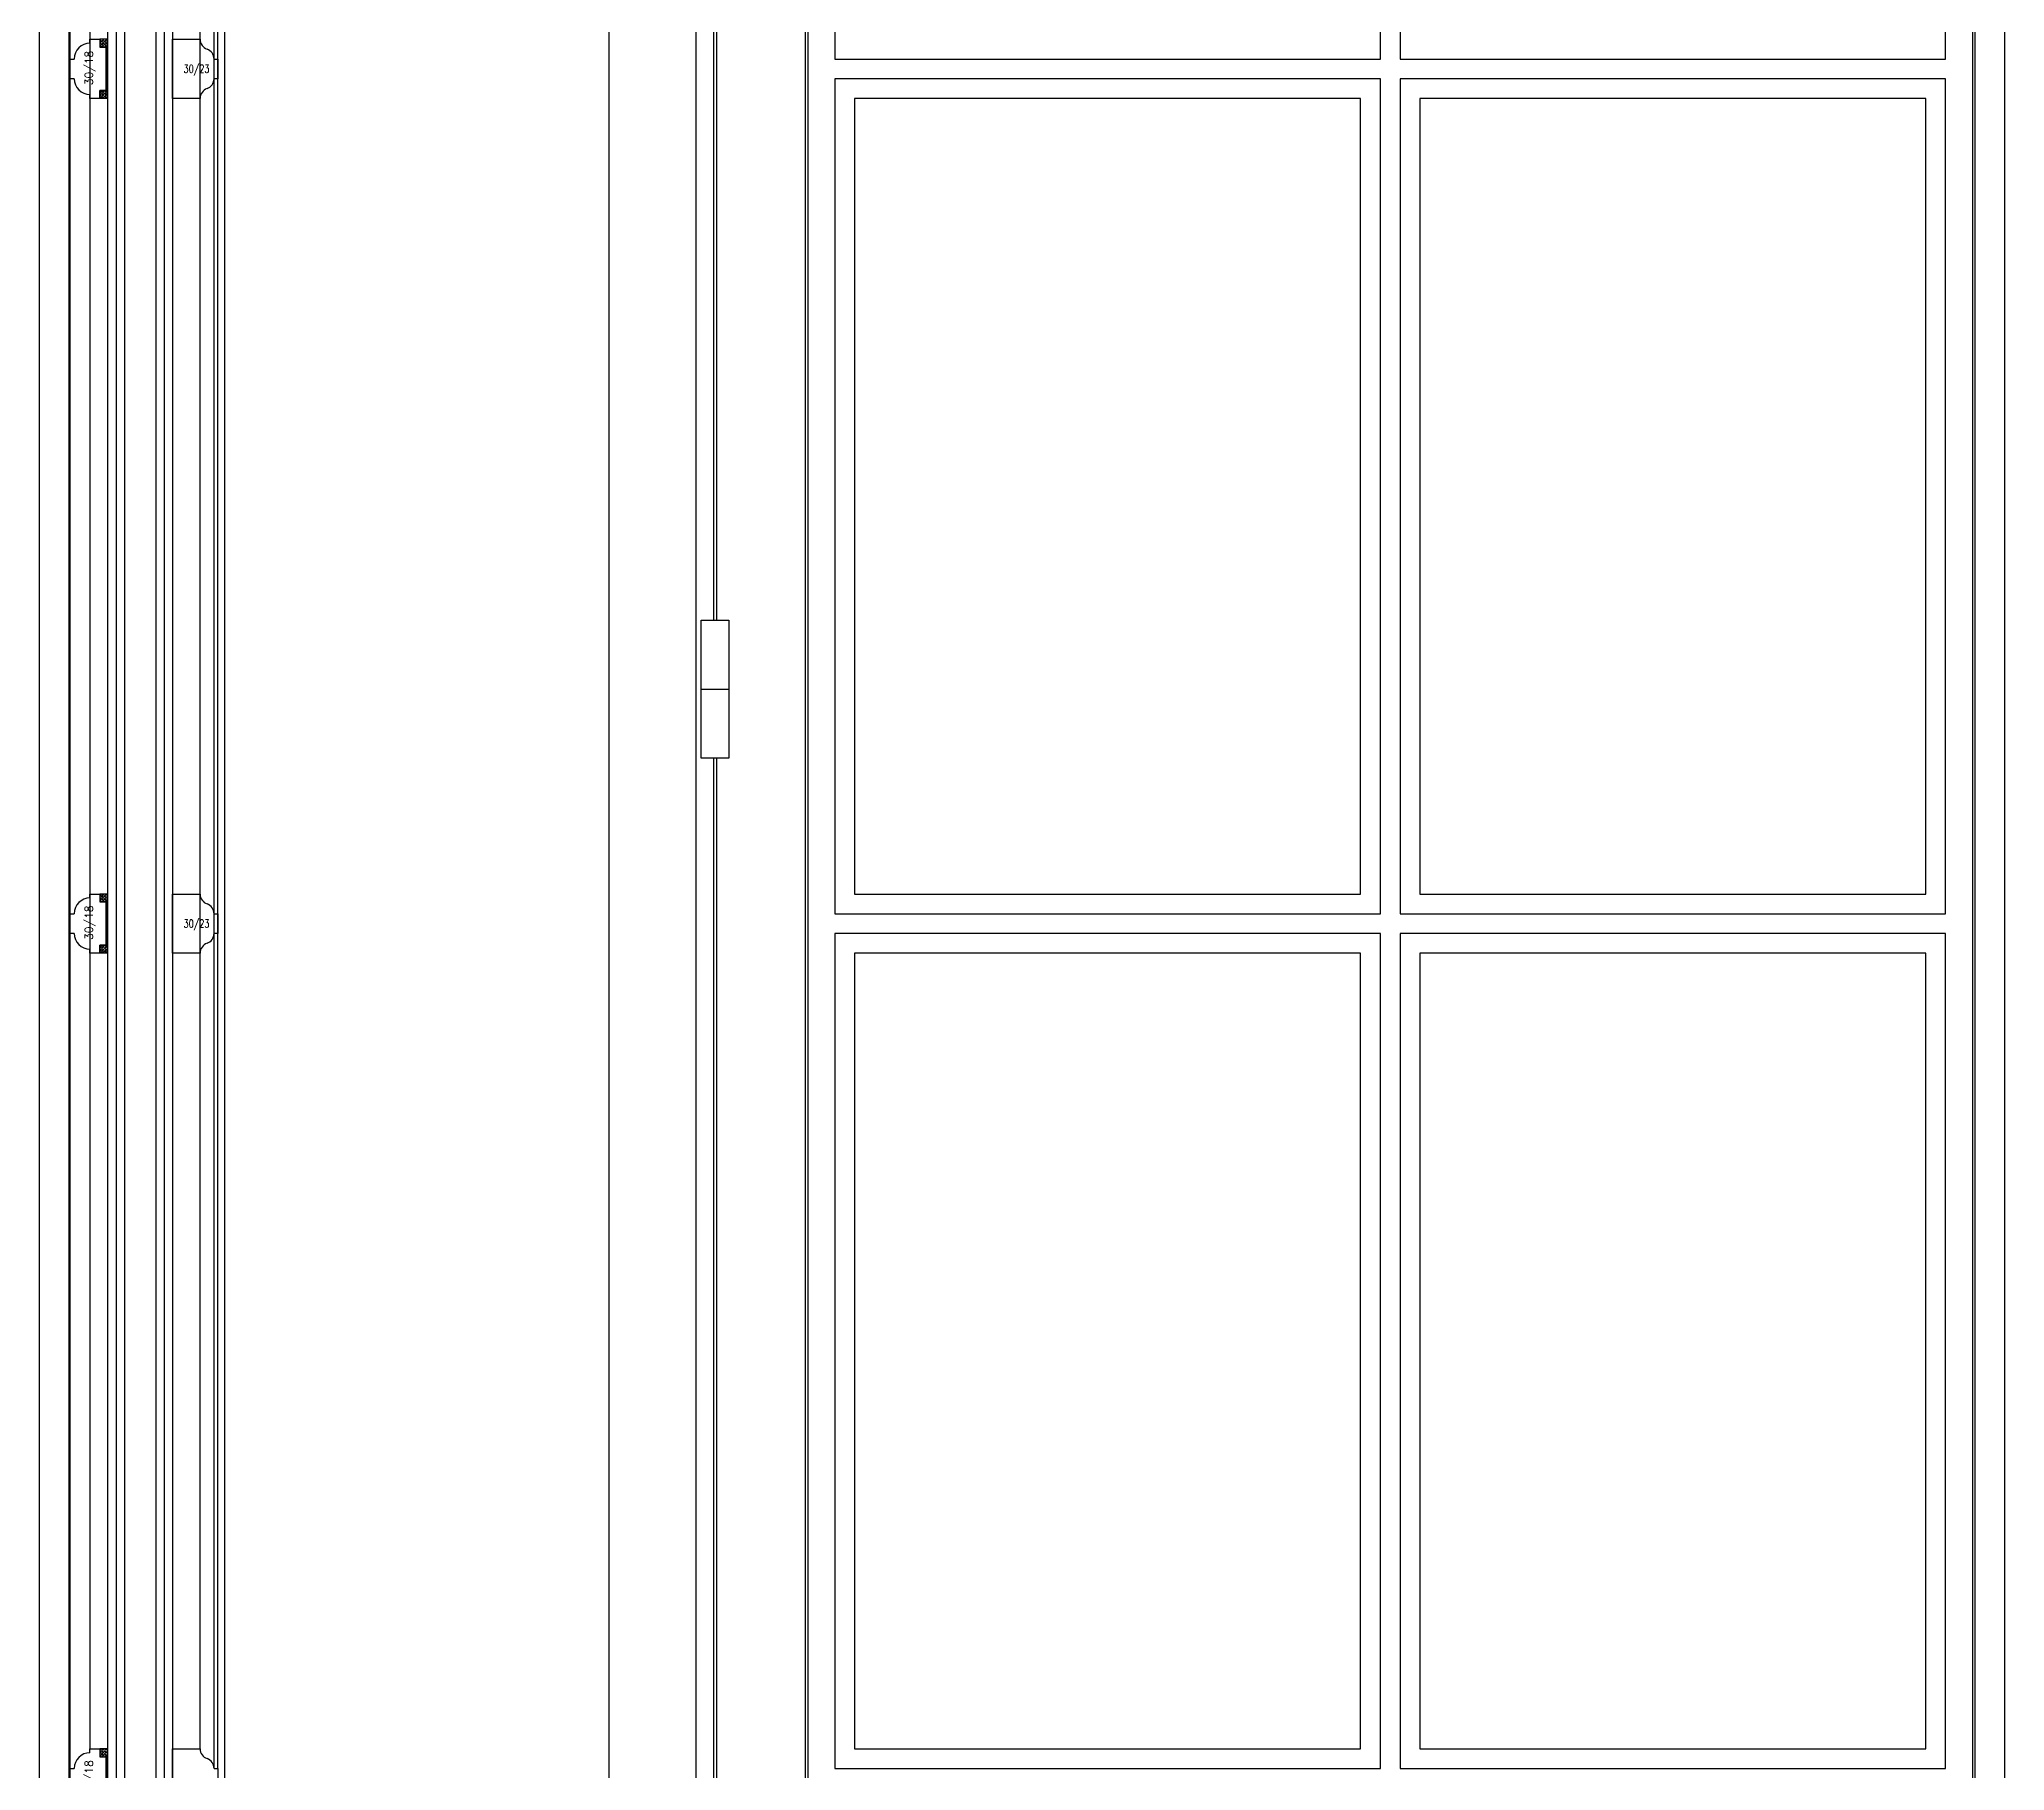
# Model space of a CAD drawing. Header units: millimetres. Extents: x 2806 to 10642, y -276 to 6064.
# Drawn here: x 5024 to 6022, y 4334 to 5213 of the extents above; entities that cross this region are included whole.
import ezdxf
from ezdxf.enums import TextEntityAlignment as Align

# ---------------------------------------------------------------- set-up
doc = ezdxf.new("R2010")
doc.units = ezdxf.units.MM
doc.layers.get('0').update_dxf_attribs({"color": 250})
doc.layers.add('dim', color=7, linetype='Continuous')
doc.styles.add('romans', font='romans.shx')

msp = doc.modelspace()

# ---------------------------------------------------------------- linework, layer by layer
for p, q in [((5313.78495735, 3324.47325006), (5313.78495735, 5760.47325006)), ((5357.78495735, 5709.47325006), (5357.78495735, 3384.47325006)), ((5118.40837936, 5707.47325006), (5118.40837936, 3387.47325006)), ((6022.28495735, 3387.47325006), (6022.28495735, 5707.47325006)), ((5024.40837936, 5690.47325006), (5024.40837936, 3457.96174638)), ((5039.60837936, 3460.79906108), (5039.60837936, 5678.47325006)), ((5413.28495735, 5642.47325006), (5413.28495735, 3452.47325006)), ((5414.53495735, 5641.22325006), (5414.53495735, 3453.72325006)), ((6006.03495735, 3453.72325006), (6006.03495735, 5641.22325006)), ((6007.28495735, 3452.47325006), (6007.28495735, 5642.47325006)), ((5059.10837936, 5634.97325006), (5059.10837936, 3459.97325006)), ((5063.35837936, 5634.97325006), (5063.35837936, 3459.97325006)), ((5067.60837936, 5634.97325006), (5067.60837936, 3459.97325006)), ((5083.60837936, 5634.97325006), (5083.60837936, 3459.97325006)), ((5087.85837936, 5634.97325006), (5087.85837936, 3459.97325006)), ((5092.10837936, 5634.97325006), (5092.10837936, 3459.97325006)), ((5040.10837936, 4335.47325006), (5040.10837936, 5627.47325006)), ((5113.10837936, 4335.47325006), (5113.10837936, 5627.2401558)), ((5115.10837936, 4335.47325006), (5115.10837936, 5627.47325006)), ((5428.28495735, 5627.47325006), (5428.28495735, 5203.47325006)), ((5705.28495735, 5203.47325006), (5705.28495735, 5627.47325006)), ((5715.28495735, 5627.47325006), (5715.28495735, 5203.47325006)), ((5992.28495735, 5203.47325006), (5992.28495735, 5627.47325006)), ((5050.10837936, 5617.47325006), (5050.10837936, 4345.47325006)), ((5106.10837936, 4345.47325006), (5106.10837936, 5617.47325006)), ((5366.78495735, 5521.47325006), (5366.78495735, 4918.47325006)), ((5368.28495735, 5521.47325006), (5368.28495735, 4918.47325006)), ((5050.10837936, 5211.47325006), (5050.10837936, 5213.47325006)), ((5050.10837936, 5213.47325006), (5055.10837936, 5213.47325006)), ((5059.10837936, 5213.47325006), (5055.10837936, 5213.47325006)), ((5055.10837936, 5213.47325006), (5055.10837936, 5209.47325006)), ((5055.10837936, 5213.47325006), (5055.10837936, 5209.47325006)), ((5055.10837936, 5209.47325006), (5059.10837936, 5209.47325006)), ((5055.10837936, 5209.47325006), (5058.10837936, 5209.47325006)), ((5058.70837936, 5209.47325006), (5058.10837936, 5209.47325006)), ((5058.10837936, 5209.47325006), (5058.10837936, 5187.47325006)), ((5058.10837936, 5209.47325006), (5058.10837936, 5187.47325006)), ((5058.70837936, 5187.47325006), (5058.70837936, 5209.47325006)), ((5059.10837936, 5209.47325006), (5059.10837936, 5213.47325006)), ((5092.10837936, 5183.47325006), (5092.10837936, 5213.47325006)), ((5092.10837936, 5213.47325006), (5106.10837936, 5213.47325006)), ((5040.10837936, 5193.47325006), (5040.10837936, 5203.47325006)), ((5040.10837936, 5203.47325006), (5042.10837936, 5203.47325006)), ((5113.10837936, 5203.47325006), (5115.10837936, 5203.47325006)), ((5115.10837936, 5203.47325006), (5115.10837936, 5193.47325006)), ((5428.28495735, 5203.47325006), (5705.28495735, 5203.47325006)), ((5715.28495735, 5203.47325006), (5992.28495735, 5203.47325006)), ((5042.10837936, 5193.47325006), (5040.10837936, 5193.47325006)), ((5115.10837936, 5193.47325006), (5113.10837936, 5193.47325006)), ((5705.28495735, 5193.47325006), (5428.28495735, 5193.47325006)), ((5428.28495735, 5193.47325006), (5428.28495735, 4769.47325006)), ((5705.28495735, 4769.47325006), (5705.28495735, 5193.47325006)), ((5992.28495735, 5193.47325006), (5715.28495735, 5193.47325006)), ((5715.28495735, 5193.47325006), (5715.28495735, 4769.47325006)), ((5992.28495735, 4769.47325006), (5992.28495735, 5193.47325006)), ((5050.10837936, 5183.47325006), (5050.10837936, 5185.47325006)), ((5055.10837936, 5183.47325006), (5050.10837936, 5183.47325006)), ((5055.10837936, 5187.47325006), (5059.10837936, 5187.47325006)), ((5055.10837936, 5183.47325006), (5055.10837936, 5187.47325006)), ((5058.10837936, 5187.47325006), (5055.10837936, 5187.47325006)), ((5055.10837936, 5187.47325006), (5055.10837936, 5183.47325006)), ((5059.10837936, 5183.47325006), (5055.10837936, 5183.47325006)), ((5058.10837936, 5187.47325006), (5058.70837936, 5187.47325006)), ((5059.10837936, 5187.47325006), (5059.10837936, 5183.47325006)), ((5106.10837936, 5183.47325006), (5092.10837936, 5183.47325006)), ((5695.28495735, 5183.47325006), (5438.28495735, 5183.47325006)), ((5438.28495735, 5183.47325006), (5438.28495735, 4779.47325006)), ((5695.28495735, 4779.47325006), (5695.28495735, 5183.47325006)), ((5982.28495735, 5183.47325006), (5725.28495735, 5183.47325006)), ((5725.28495735, 5183.47325006), (5725.28495735, 4779.47325006)), ((5982.28495735, 4779.47325006), (5982.28495735, 5183.47325006)), ((5360.53495735, 4848.47325006), (5360.53495735, 4918.47325006)), ((5360.53495735, 4918.47325006), (5374.53495735, 4918.47325006)), ((5374.53495735, 4918.47325006), (5374.53495735, 4848.47325006)), ((5360.53495735, 4883.47325006), (5374.53495735, 4883.47325006)), ((5374.53495735, 4848.47325006), (5360.53495735, 4848.47325006)), ((5366.78495735, 4848.47325006), (5366.78495735, 4245.47325006)), ((5368.28495735, 4848.47325006), (5368.28495735, 4245.47325006)), ((5050.10837936, 4777.47325006), (5050.10837936, 4779.47325006)), ((5050.10837936, 4779.47325006), (5055.10837936, 4779.47325006)), ((5059.10837936, 4779.47325006), (5055.10837936, 4779.47325006)), ((5055.10837936, 4779.47325006), (5055.10837936, 4775.47325006)), ((5055.10837936, 4779.47325006), (5055.10837936, 4775.47325006)), ((5055.10837936, 4775.47325006), (5059.10837936, 4775.47325006)), ((5055.10837936, 4775.47325006), (5058.10837936, 4775.47325006)), ((5058.70837936, 4775.47325006), (5058.10837936, 4775.47325006)), ((5058.10837936, 4775.47325006), (5058.10837936, 4753.47325006)), ((5058.10837936, 4775.47325006), (5058.10837936, 4753.47325006)), ((5058.70837936, 4753.47325006), (5058.70837936, 4775.47325006)), ((5059.10837936, 4775.47325006), (5059.10837936, 4779.47325006)), ((5092.10837936, 4749.47325006), (5092.10837936, 4779.47325006)), ((5092.10837936, 4779.47325006), (5106.10837936, 4779.47325006)), ((5438.28495735, 4779.47325006), (5695.28495735, 4779.47325006)), ((5725.28495735, 4779.47325006), (5982.28495735, 4779.47325006)), ((5040.10837936, 4759.47325006), (5040.10837936, 4769.47325006)), ((5040.10837936, 4769.47325006), (5042.10837936, 4769.47325006)), ((5113.10837936, 4769.47325006), (5115.10837936, 4769.47325006)), ((5115.10837936, 4769.47325006), (5115.10837936, 4759.47325006)), ((5428.28495735, 4769.47325006), (5705.28495735, 4769.47325006)), ((5715.28495735, 4769.47325006), (5992.28495735, 4769.47325006)), ((5042.10837936, 4759.47325006), (5040.10837936, 4759.47325006)), ((5050.10837936, 4749.47325006), (5050.10837936, 4751.47325006)), ((5055.10837936, 4753.47325006), (5059.10837936, 4753.47325006)), ((5055.10837936, 4749.47325006), (5055.10837936, 4753.47325006)), ((5058.10837936, 4753.47325006), (5055.10837936, 4753.47325006)), ((5055.10837936, 4753.47325006), (5055.10837936, 4749.47325006)), ((5058.10837936, 4753.47325006), (5058.70837936, 4753.47325006)), ((5059.10837936, 4753.47325006), (5059.10837936, 4749.47325006)), ((5115.10837936, 4759.47325006), (5113.10837936, 4759.47325006)), ((5705.28495735, 4759.47325006), (5428.28495735, 4759.47325006)), ((5428.28495735, 4759.47325006), (5428.28495735, 4335.47325006)), ((5705.28495735, 4335.47325006), (5705.28495735, 4759.47325006)), ((5992.28495735, 4759.47325006), (5715.28495735, 4759.47325006)), ((5715.28495735, 4759.47325006), (5715.28495735, 4335.47325006)), ((5992.28495735, 4335.47325006), (5992.28495735, 4759.47325006)), ((5055.10837936, 4749.47325006), (5050.10837936, 4749.47325006)), ((5059.10837936, 4749.47325006), (5055.10837936, 4749.47325006)), ((5106.10837936, 4749.47325006), (5092.10837936, 4749.47325006)), ((5695.28495735, 4749.47325006), (5438.28495735, 4749.47325006)), ((5438.28495735, 4749.47325006), (5438.28495735, 4345.47325006)), ((5695.28495735, 4345.47325006), (5695.28495735, 4749.47325006)), ((5982.28495735, 4749.47325006), (5725.28495735, 4749.47325006)), ((5725.28495735, 4749.47325006), (5725.28495735, 4345.47325006)), ((5982.28495735, 4345.47325006), (5982.28495735, 4749.47325006)), ((5050.10837936, 4343.47325006), (5050.10837936, 4345.47325006)), ((5050.10837936, 4345.47325006), (5055.10837936, 4345.47325006)), ((5059.10837936, 4345.47325006), (5055.10837936, 4345.47325006)), ((5055.10837936, 4345.47325006), (5055.10837936, 4341.47325006)), ((5055.10837936, 4345.47325006), (5055.10837936, 4341.47325006)), ((5055.10837936, 4341.47325006), (5059.10837936, 4341.47325006)), ((5055.10837936, 4341.47325006), (5058.10837936, 4341.47325006)), ((5058.70837936, 4341.47325006), (5058.10837936, 4341.47325006)), ((5058.10837936, 4341.47325006), (5058.10837936, 4319.47325006)), ((5058.10837936, 4341.47325006), (5058.10837936, 4319.47325006)), ((5058.70837936, 4319.47325006), (5058.70837936, 4341.47325006)), ((5059.10837936, 4341.47325006), (5059.10837936, 4345.47325006)), ((5092.10837936, 4315.47325006), (5092.10837936, 4345.47325006)), ((5092.10837936, 4345.47325006), (5106.10837936, 4345.47325006)), ((5438.28495735, 4345.47325006), (5695.28495735, 4345.47325006)), ((5725.28495735, 4345.47325006), (5982.28495735, 4345.47325006)), ((5040.10837936, 4325.47325006), (5040.10837936, 4335.47325006)), ((5040.10837936, 4335.47325006), (5042.10837936, 4335.47325006)), ((5113.10837936, 4335.47325006), (5115.10837936, 4335.47325006)), ((5115.10837936, 4335.47325006), (5115.10837936, 4325.47325006)), ((5428.28495735, 4335.47325006), (5705.28495735, 4335.47325006)), ((5715.28495735, 4335.47325006), (5992.28495735, 4335.47325006))]:
    msp.add_line(p, q)
at = {"linetype": 'Continuous'}
for p, q in [((5055.36505509, 5213.25231661), (5055.10837936, 5212.99564089)), ((5055.10837936, 5212.02725008), (5055.16299933, 5211.97263012)), ((5055.36505509, 5211.77057435), (5055.10837936, 5211.51389863)), ((5055.10837936, 5210.54550782), (5055.16299933, 5210.49088786)), ((5055.36505509, 5210.28883209), (5055.10837936, 5210.03215637)), ((5055.14412164, 5213.47325006), (5055.16299933, 5213.45437238)), ((5055.36505509, 5213.25231661), (5055.90387046, 5212.71350125)), ((5055.36505509, 5211.77057435), (5055.90387046, 5211.23175899)), ((5055.36505509, 5210.28883209), (5055.90387046, 5209.75001673)), ((5055.58598854, 5213.47325006), (5055.56711085, 5213.45437238)), ((5056.10592622, 5212.51144548), (5055.56711085, 5211.97263012)), ((5056.10592622, 5211.02970322), (5055.56711085, 5210.49088786)), ((5056.10592622, 5209.54796096), (5056.03121532, 5209.47325006)), ((5056.10592622, 5212.51144548), (5056.64474159, 5211.97263012)), ((5056.10592622, 5211.02970322), (5056.64474159, 5210.49088786)), ((5056.10592622, 5209.54796096), (5056.18063712, 5209.47325006)), ((5056.84679735, 5213.25231661), (5056.30798198, 5212.71350125)), ((5056.84679735, 5211.77057435), (5056.30798198, 5211.23175899)), ((5056.84679735, 5210.28883209), (5056.30798198, 5209.75001673)), ((5056.6258639, 5213.47325006), (5056.64474159, 5213.45437238)), ((5056.84679735, 5213.25231661), (5057.38561272, 5212.71350125)), ((5056.84679735, 5211.77057435), (5057.38561272, 5211.23175899)), ((5056.84679735, 5210.28883209), (5057.38561272, 5209.75001673)), ((5057.0677308, 5213.47325006), (5057.04885311, 5213.45437238)), ((5057.58766848, 5212.51144548), (5057.04885311, 5211.97263012)), ((5057.58766848, 5211.02970322), (5057.04885311, 5210.49088786)), ((5057.58766848, 5209.54796096), (5057.51295758, 5209.47325006)), ((5057.58766848, 5212.51144548), (5058.12648385, 5211.97263012)), ((5057.58766848, 5211.02970322), (5058.12648385, 5210.49088786)), ((5057.58766848, 5209.54796096), (5057.66237938, 5209.47325006)), ((5058.32853961, 5213.25231661), (5057.78972424, 5212.71350125)), ((5058.32853961, 5211.77057435), (5057.78972424, 5211.23175899)), ((5058.32853961, 5210.28883209), (5057.78972424, 5209.75001673)), ((5058.10760616, 5213.47325006), (5058.12648385, 5213.45437238)), ((5058.32853961, 5213.25231661), (5058.86735498, 5212.71350125)), ((5058.32853961, 5211.77057435), (5058.86735498, 5211.23175899)), ((5058.32853961, 5210.28883209), (5058.86735498, 5209.75001673)), ((5058.54947306, 5213.47325006), (5058.53059537, 5213.45437238)), ((5059.06941074, 5212.51144548), (5058.53059537, 5211.97263012)), ((5059.06941074, 5211.02970322), (5058.53059537, 5210.49088786)), ((5059.06941074, 5209.54796096), (5058.99469984, 5209.47325006)), ((5059.06941074, 5212.51144548), (5059.10837936, 5212.47247686)), ((5059.06941074, 5211.02970322), (5059.10837936, 5210.9907346)), ((5059.06941074, 5209.54796096), (5059.10837936, 5209.50899234)), ((5055.36505509, 5186.65766803), (5055.10837936, 5186.91434375)), ((5055.10837936, 5186.4009923), (5055.16299933, 5186.45561227)), ((5055.36505509, 5185.17592577), (5055.10837936, 5185.43260149)), ((5055.10837936, 5184.91925004), (5055.16299933, 5184.97387001)), ((5055.36505509, 5183.69418351), (5055.10837936, 5183.95085923)), ((5055.14412164, 5183.47325006), (5055.16299933, 5183.49212775)), ((5055.36505509, 5186.65766803), (5055.90387046, 5187.1964834)), ((5055.36505509, 5185.17592577), (5055.90387046, 5185.71474114)), ((5055.36505509, 5183.69418351), (5055.90387046, 5184.23299888)), ((5056.10592622, 5185.9167969), (5055.56711085, 5186.45561227)), ((5056.10592622, 5184.43505464), (5055.56711085, 5184.97387001)), ((5055.58598854, 5183.47325006), (5055.56711085, 5183.49212775)), ((5056.10592622, 5187.39853916), (5056.03121532, 5187.47325006)), ((5056.10592622, 5187.39853916), (5056.18063712, 5187.47325006)), ((5056.10592622, 5185.9167969), (5056.64474159, 5186.45561227)), ((5056.10592622, 5184.43505464), (5056.64474159, 5184.97387001)), ((5056.84679735, 5186.65766803), (5056.30798198, 5187.1964834)), ((5056.84679735, 5185.17592577), (5056.30798198, 5185.71474114)), ((5056.84679735, 5183.69418351), (5056.30798198, 5184.23299888)), ((5056.6258639, 5183.47325006), (5056.64474159, 5183.49212775)), ((5056.84679735, 5186.65766803), (5057.38561272, 5187.1964834)), ((5056.84679735, 5185.17592577), (5057.38561272, 5185.71474114)), ((5056.84679735, 5183.69418351), (5057.38561272, 5184.23299888)), ((5057.58766848, 5185.9167969), (5057.04885311, 5186.45561227)), ((5057.58766848, 5184.43505464), (5057.04885311, 5184.97387001)), ((5057.0677308, 5183.47325006), (5057.04885311, 5183.49212775)), ((5057.58766848, 5187.39853916), (5057.51295758, 5187.47325006)), ((5057.58766848, 5187.39853916), (5057.66237938, 5187.47325006)), ((5057.58766848, 5185.9167969), (5058.12648385, 5186.45561227)), ((5057.58766848, 5184.43505464), (5058.12648385, 5184.97387001)), ((5058.32853961, 5186.65766803), (5057.78972424, 5187.1964834)), ((5058.32853961, 5185.17592577), (5057.78972424, 5185.71474114)), ((5058.32853961, 5183.69418351), (5057.78972424, 5184.23299888)), ((5058.10760616, 5183.47325006), (5058.12648385, 5183.49212775)), ((5058.32853961, 5186.65766803), (5058.86735498, 5187.1964834)), ((5058.32853961, 5185.17592577), (5058.86735498, 5185.71474114)), ((5058.32853961, 5183.69418351), (5058.86735498, 5184.23299888)), ((5059.06941074, 5185.9167969), (5058.53059537, 5186.45561227)), ((5059.06941074, 5184.43505464), (5058.53059537, 5184.97387001)), ((5058.54947306, 5183.47325006), (5058.53059537, 5183.49212775)), ((5059.06941074, 5187.39853916), (5058.99469984, 5187.47325006)), ((5059.06941074, 5187.39853916), (5059.10837936, 5187.43750778)), ((5059.06941074, 5185.9167969), (5059.10837936, 5185.95576552)), ((5059.06941074, 5184.43505464), (5059.10837936, 5184.47402326)), ((5055.36505509, 4779.25231661), (5055.10837936, 4778.99564089)), ((5055.10837936, 4778.02725008), (5055.16299933, 4777.97263012)), ((5055.36505509, 4777.77057435), (5055.10837936, 4777.51389863)), ((5055.10837936, 4776.54550782), (5055.16299933, 4776.49088786)), ((5055.36505509, 4776.28883209), (5055.10837936, 4776.03215637)), ((5055.14412164, 4779.47325006), (5055.16299933, 4779.45437238)), ((5055.36505509, 4779.25231661), (5055.90387046, 4778.71350125)), ((5055.36505509, 4777.77057435), (5055.90387046, 4777.23175899)), ((5055.36505509, 4776.28883209), (5055.90387046, 4775.75001673)), ((5055.58598854, 4779.47325006), (5055.56711085, 4779.45437238)), ((5056.10592622, 4778.51144548), (5055.56711085, 4777.97263012)), ((5056.10592622, 4777.02970322), (5055.56711085, 4776.49088786)), ((5056.10592622, 4775.54796096), (5056.03121532, 4775.47325006)), ((5056.10592622, 4778.51144548), (5056.64474159, 4777.97263012)), ((5056.10592622, 4777.02970322), (5056.64474159, 4776.49088786)), ((5056.10592622, 4775.54796096), (5056.18063712, 4775.47325006)), ((5056.84679735, 4779.25231661), (5056.30798198, 4778.71350125)), ((5056.84679735, 4777.77057435), (5056.30798198, 4777.23175899)), ((5056.84679735, 4776.28883209), (5056.30798198, 4775.75001673)), ((5056.6258639, 4779.47325006), (5056.64474159, 4779.45437238)), ((5056.84679735, 4779.25231661), (5057.38561272, 4778.71350125)), ((5056.84679735, 4777.77057435), (5057.38561272, 4777.23175899)), ((5056.84679735, 4776.28883209), (5057.38561272, 4775.75001673)), ((5057.0677308, 4779.47325006), (5057.04885311, 4779.45437238)), ((5057.58766848, 4778.51144548), (5057.04885311, 4777.97263012)), ((5057.58766848, 4777.02970322), (5057.04885311, 4776.49088786)), ((5057.58766848, 4775.54796096), (5057.51295758, 4775.47325006)), ((5057.58766848, 4778.51144548), (5058.12648385, 4777.97263012)), ((5057.58766848, 4777.02970322), (5058.12648385, 4776.49088786)), ((5057.58766848, 4775.54796096), (5057.66237938, 4775.47325006)), ((5058.32853961, 4779.25231661), (5057.78972424, 4778.71350125)), ((5058.32853961, 4777.77057435), (5057.78972424, 4777.23175899)), ((5058.32853961, 4776.28883209), (5057.78972424, 4775.75001673)), ((5058.10760616, 4779.47325006), (5058.12648385, 4779.45437238)), ((5058.32853961, 4779.25231661), (5058.86735498, 4778.71350125)), ((5058.32853961, 4777.77057435), (5058.86735498, 4777.23175899)), ((5058.32853961, 4776.28883209), (5058.86735498, 4775.75001673)), ((5058.54947306, 4779.47325006), (5058.53059537, 4779.45437238)), ((5059.06941074, 4778.51144548), (5058.53059537, 4777.97263012)), ((5059.06941074, 4777.02970322), (5058.53059537, 4776.49088786)), ((5059.06941074, 4775.54796096), (5058.99469984, 4775.47325006)), ((5059.06941074, 4778.51144548), (5059.10837936, 4778.47247686)), ((5059.06941074, 4777.02970322), (5059.10837936, 4776.9907346)), ((5059.06941074, 4775.54796096), (5059.10837936, 4775.50899234)), ((5055.36505509, 4752.65766803), (5055.10837936, 4752.91434375)), ((5055.10837936, 4752.4009923), (5055.16299933, 4752.45561227)), ((5055.36505509, 4751.17592577), (5055.10837936, 4751.43260149)), ((5055.10837936, 4750.91925004), (5055.16299933, 4750.97387001)), ((5055.36505509, 4749.69418351), (5055.10837936, 4749.95085923)), ((5055.36505509, 4752.65766803), (5055.90387046, 4753.1964834)), ((5055.36505509, 4751.17592577), (5055.90387046, 4751.71474114)), ((5055.36505509, 4749.69418351), (5055.90387046, 4750.23299888)), ((5056.10592622, 4751.9167969), (5055.56711085, 4752.45561227)), ((5056.10592622, 4750.43505464), (5055.56711085, 4750.97387001)), ((5056.10592622, 4753.39853916), (5056.03121532, 4753.47325006)), ((5056.10592622, 4753.39853916), (5056.18063712, 4753.47325006)), ((5056.10592622, 4751.9167969), (5056.64474159, 4752.45561227)), ((5056.10592622, 4750.43505464), (5056.64474159, 4750.97387001)), ((5056.84679735, 4752.65766803), (5056.30798198, 4753.1964834)), ((5056.84679735, 4751.17592577), (5056.30798198, 4751.71474114)), ((5056.84679735, 4749.69418351), (5056.30798198, 4750.23299888)), ((5056.84679735, 4752.65766803), (5057.38561272, 4753.1964834)), ((5056.84679735, 4751.17592577), (5057.38561272, 4751.71474114)), ((5056.84679735, 4749.69418351), (5057.38561272, 4750.23299888)), ((5057.58766848, 4751.9167969), (5057.04885311, 4752.45561227)), ((5057.58766848, 4750.43505464), (5057.04885311, 4750.97387001)), ((5057.58766848, 4753.39853916), (5057.51295758, 4753.47325006)), ((5057.58766848, 4753.39853916), (5057.66237938, 4753.47325006)), ((5057.58766848, 4751.9167969), (5058.12648385, 4752.45561227)), ((5057.58766848, 4750.43505464), (5058.12648385, 4750.97387001)), ((5058.32853961, 4752.65766803), (5057.78972424, 4753.1964834)), ((5058.32853961, 4751.17592577), (5057.78972424, 4751.71474114)), ((5058.32853961, 4749.69418351), (5057.78972424, 4750.23299888)), ((5058.32853961, 4752.65766803), (5058.86735498, 4753.1964834)), ((5058.32853961, 4751.17592577), (5058.86735498, 4751.71474114)), ((5058.32853961, 4749.69418351), (5058.86735498, 4750.23299888)), ((5059.06941074, 4751.9167969), (5058.53059537, 4752.45561227)), ((5059.06941074, 4750.43505464), (5058.53059537, 4750.97387001)), ((5059.06941074, 4753.39853916), (5058.99469984, 4753.47325006)), ((5059.06941074, 4753.39853916), (5059.10837936, 4753.43750778)), ((5059.06941074, 4751.9167969), (5059.10837936, 4751.95576552)), ((5059.06941074, 4750.43505464), (5059.10837936, 4750.47402326)), ((5055.14412164, 4749.47325006), (5055.16299933, 4749.49212775)), ((5055.58598854, 4749.47325006), (5055.56711085, 4749.49212775)), ((5056.6258639, 4749.47325006), (5056.64474159, 4749.49212775)), ((5057.0677308, 4749.47325006), (5057.04885311, 4749.49212775)), ((5058.10760616, 4749.47325006), (5058.12648385, 4749.49212775)), ((5058.54947306, 4749.47325006), (5058.53059537, 4749.49212775)), ((5055.36505509, 4345.25231661), (5055.10837936, 4344.99564089)), ((5055.10837936, 4344.02725008), (5055.16299933, 4343.97263012)), ((5055.36505509, 4343.77057435), (5055.10837936, 4343.51389863)), ((5055.10837936, 4342.54550782), (5055.16299933, 4342.49088786)), ((5055.36505509, 4342.28883209), (5055.10837936, 4342.03215637)), ((5055.14412164, 4345.47325006), (5055.16299933, 4345.45437238)), ((5055.36505509, 4345.25231661), (5055.90387046, 4344.71350125)), ((5055.36505509, 4343.77057435), (5055.90387046, 4343.23175899)), ((5055.36505509, 4342.28883209), (5055.90387046, 4341.75001673)), ((5055.58598854, 4345.47325006), (5055.56711085, 4345.45437238)), ((5056.10592622, 4344.51144548), (5055.56711085, 4343.97263012)), ((5056.10592622, 4343.02970322), (5055.56711085, 4342.49088786)), ((5056.10592622, 4341.54796096), (5056.03121532, 4341.47325006)), ((5056.10592622, 4344.51144548), (5056.64474159, 4343.97263012)), ((5056.10592622, 4343.02970322), (5056.64474159, 4342.49088786)), ((5056.10592622, 4341.54796096), (5056.18063712, 4341.47325006)), ((5056.84679735, 4345.25231661), (5056.30798198, 4344.71350125)), ((5056.84679735, 4343.77057435), (5056.30798198, 4343.23175899)), ((5056.84679735, 4342.28883209), (5056.30798198, 4341.75001673)), ((5056.6258639, 4345.47325006), (5056.64474159, 4345.45437238)), ((5056.84679735, 4345.25231661), (5057.38561272, 4344.71350125)), ((5056.84679735, 4343.77057435), (5057.38561272, 4343.23175899)), ((5056.84679735, 4342.28883209), (5057.38561272, 4341.75001673)), ((5057.0677308, 4345.47325006), (5057.04885311, 4345.45437238)), ((5057.58766848, 4344.51144548), (5057.04885311, 4343.97263012)), ((5057.58766848, 4343.02970322), (5057.04885311, 4342.49088786)), ((5057.58766848, 4341.54796096), (5057.51295758, 4341.47325006)), ((5057.58766848, 4344.51144548), (5058.12648385, 4343.97263012)), ((5057.58766848, 4343.02970322), (5058.12648385, 4342.49088786)), ((5057.58766848, 4341.54796096), (5057.66237938, 4341.47325006)), ((5058.32853961, 4345.25231661), (5057.78972424, 4344.71350125)), ((5058.32853961, 4343.77057435), (5057.78972424, 4343.23175899)), ((5058.32853961, 4342.28883209), (5057.78972424, 4341.75001673)), ((5058.10760616, 4345.47325006), (5058.12648385, 4345.45437238)), ((5058.32853961, 4345.25231661), (5058.86735498, 4344.71350125)), ((5058.32853961, 4343.77057435), (5058.86735498, 4343.23175899)), ((5058.32853961, 4342.28883209), (5058.86735498, 4341.75001673)), ((5058.54947306, 4345.47325006), (5058.53059537, 4345.45437238)), ((5059.06941074, 4344.51144548), (5058.53059537, 4343.97263012)), ((5059.06941074, 4343.02970322), (5058.53059537, 4342.49088786)), ((5059.06941074, 4341.54796096), (5058.99469984, 4341.47325006)), ((5059.06941074, 4344.51144548), (5059.10837936, 4344.47247686)), ((5059.06941074, 4343.02970322), (5059.10837936, 4342.9907346)), ((5059.06941074, 4341.54796096), (5059.10837936, 4341.50899234))]:
    msp.add_line(p, q, dxfattribs=at)
for centre, radius, start, end in [((5050.10837936, 5203.47325006), 8, 90, 180), ((5111.26331203, 5213.35670293), 5.15625, 178.7048286127, 251.2792117845), ((5107.95344669, 5203.58979719), 5.15625, 358.7048286125, 71.2792117845), ((5050.10837936, 5193.47325006), 8, 180, 270), ((5107.95344669, 5193.35670293), 5.15625, 288.7207882155, 1.2951713875), ((5111.26331203, 5183.58979719), 5.15625, 108.7207882155, 181.2951713873), ((5050.10837936, 4769.47325006), 8, 90, 180), ((5111.26331203, 4779.35670293), 5.15625, 178.7048286127, 251.2792117845), ((5107.95344669, 4769.58979719), 5.15625, 358.7048286125, 71.2792117845), ((5050.10837936, 4759.47325006), 8, 180, 270), ((5111.26331203, 4749.58979719), 5.15625, 108.7207882155, 181.2951713873), ((5107.95344669, 4759.35670293), 5.15625, 288.7207882155, 1.2951713875), ((5050.10837936, 4335.47325006), 8, 90, 180), ((5111.26331203, 4345.35670293), 5.15625, 178.7048286127, 251.2792117845), ((5107.95344669, 4335.58979719), 5.15625, 358.7048286125, 71.2792117845)]:
    msp.add_arc(centre, radius, start, end)

# ---------------------------------------------------------------- texts
at = {"layer": 'dim', "style": 'romans'}
for p in [(5051.5740006, 5198.92023583), (5051.5740006, 4764.92023583), (5051.5740006, 4330.92023583)]:
    msp.add_text('30/18', height=4, rotation=90, dxfattribs=at).set_placement(p, align=Align.CENTER)
at = {"layer": 'dim', "style": 'romans', "width": 0.75}
for p in [(5104.22431837, 5198.47325006), (5104.22431837, 4764.47325006)]:
    msp.add_text('30/23', height=4, dxfattribs=at).set_placement(p, align=Align.MIDDLE_CENTER)

doc.saveas('drawing.dxf')
